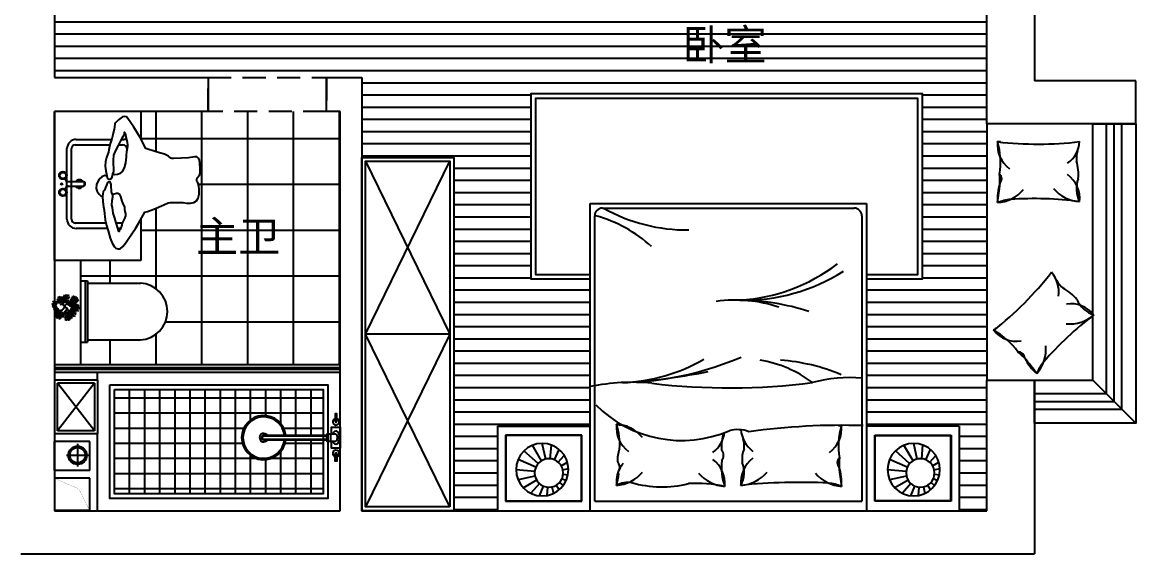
# Model space of a CAD drawing. Header units: millimetres. Extents: x 50914 to 68279, y -719533 to -710378.
# Drawn here: x 60329 to 67579, y -719533 to -716073 of the extents above; entities that cross this region are included whole.
import ezdxf

# ---------------------------------------------------------------- set-up
doc = ezdxf.new("R2010")
doc.units = ezdxf.units.MM
doc.header["$LTSCALE"] = 10
doc.linetypes.add('TRATTEGGIATA2', pattern=[0.375, 0.25, -0.125])
doc.layers.get('0').update_dxf_attribs({"linetype": 'CONTINUOUS'})
for name, color, linetype in [('__0', 7, 'CONTINUOUS'), ('__2', 30, 'CONTINUOUS'), ('__3', 250, 'CONTINUOUS'), ('__4', 38, 'CONTINUOUS'), ('___', 3, 'CONTINUOUS'), ('___0', 250, 'CONTINUOUS'), ('____', 45, 'CONTINUOUS'), ('____0', 250, 'CONTINUOUS'), ('_____', 5, 'CONTINUOUS'), ('________IFF-FURN-DETAIL', 252, 'CONTINUOUS')]:
    doc.layers.add(name, color=color, linetype=linetype)
doc.styles.add('DIM', font='arial.ttf')

# ---------------------------------------------------------------- blocks, each defined once
blk = doc.blocks.new('GHJ')
at = {"layer": '___0'}
for p, q in [((60364.5, -661603.9), (60335.2, -661536.3)), ((60392.6, -661596.7), (60384.2, -661507.8)), ((60421.6, -661598.5), (60444.3, -661496.8)), ((60448.6, -661609.1), (60507.7, -661509)), ((60471, -661627.6), (60563.9, -661545.7)), ((60321.5, -661641.8), (60281, -661618)), ((60340, -661619.5), (60300.9, -661575.1)), ((60486.6, -661652.2), (60602, -661602.1)), ((60310.8, -661668.8), (60273.8, -661660.6)), ((60309, -661697.8), (60276.9, -661700.9)), ((60493.8, -661680.3), (60615.1, -661668.8)), ((60316.2, -661726), (60288.8, -661737.8)), ((60331.8, -661750.5), (60308.5, -661771)), ((60354.2, -661769), (60336.1, -661799.5)), ((60381.2, -661779.7), (60371.7, -661822)), ((60438.3, -661774.2), (60465.4, -661837)), ((60462.8, -661758.7), (60518.2, -661821.5)), ((60481.3, -661736.3), (60566.6, -661786.7)), ((60492, -661709.3), (60601.7, -661733.8)), ((60410.1, -661781.5), (60415.3, -661835.8))]:
    blk.add_line(p, q, dxfattribs=at)
blk.add_circle((60401.4, -661689.1), 92.8, dxfattribs=at)
at = {"layer": '____', "ltscale": 60}
blk.add_circle((60444.4, -661667.6), 170.7, dxfattribs=at)
blk = doc.blocks.new('BRANCHT', base_point=(1.548, 0.551))
for p, q in [((1.511, 0.64), (1.524, 0.662)), ((1.526, 0.607), (1.511, 0.64)), ((1.524, 0.662), (1.551, 0.661)), ((1.55, 0.627), (1.526, 0.607)), ((1.536, 0.471), (1.537, 0.5)), ((1.554, 0.427), (1.536, 0.471)), ((1.537, 0.5), (1.552, 0.572)), ((1.57, 0.598), (1.55, 0.627)), ((1.551, 0.661), (1.582, 0.622)), ((1.551, 0.661), (1.551, 0.661)), ((1.552, 0.572), (1.57, 0.598)), ((1.572, 0.474), (1.594, 0.431)), ((1.606, 0.467), (1.572, 0.474)), ((1.573, 0.682), (1.611, 0.684)), ((1.599, 0.643), (1.573, 0.682)), ((1.582, 0.622), (1.599, 0.643)), ((1.599, 0.582), (1.587, 0.538)), ((1.587, 0.538), (1.607, 0.492)), ((1.62, 0.64), (1.599, 0.582)), ((1.599, 0.582), (1.668, 0.562)), ((1.626, 0.447), (1.606, 0.467)), ((1.611, 0.684), (1.648, 0.656)), ((1.636, 0.537), (1.625, 0.526)), ((1.625, 0.526), (1.644, 0.481)), ((1.68, 0.427), (1.626, 0.447)), ((1.648, 0.656), (1.636, 0.607)), ((1.636, 0.607), (1.644, 0.59)), ((1.69, 0.518), (1.636, 0.537)), ((1.644, 0.59), (1.667, 0.602)), ((1.644, 0.481), (1.663, 0.492)), ((1.663, 0.492), (1.686, 0.474)), ((1.667, 0.602), (1.71, 0.563)), ((1.667, 0.602), (1.667, 0.602)), ((1.686, 0.474), (1.68, 0.427)), ((1.71, 0.563), (1.69, 0.518)), ((1.585, 0.414), (1.554, 0.427)), ((1.594, 0.431), (1.585, 0.414))]:
    blk.add_line(p, q)
blk = doc.blocks.new('AUDIT_I_070618214132-0')
at = {"xscale": 0.3048, "yscale": 0.3048, "zscale": 0.3048}
for p, rotation in [((-0.069, 0.13), 120), ((-0.035, 0.099), 120), ((0.03, 0.085), 60), ((0.034, 0.13), 60), ((0.095, 0.076), 60), ((-0.099, -0.024), 240), ((-0.026, 0.058), 120), ((-0.052, -0.095), 240), ((0.018, -0.079), 300), ((0.075, -0.04), 300), ((0.091, -0.082), 300)]:
    blk.add_blockref('BRANCHT', p, dxfattribs=dict(at, rotation=rotation))

msp = doc.modelspace()

# ---------------------------------------------------------------- hatches: boundary and pattern name
at = {"layer": '__4', "ltscale": 60}
h = msp.add_hatch(dxfattribs=at)
h.set_pattern_fill('NET', color=256, scale=94, style=0)
h.set_pattern_definition([(0, (-1176.07, -33676.82), (0, 298.45), []), (90, (-1176.07, -33676.82), (-298.45, 2e-14), [])])
h.paths.add_polyline_path([(62399.4, -718303.2), (62399.4, -716653.2), (62309.4, -716653.2), (61539.4, -716653.2), (61102.4, -716653.2), (61102.4, -716833.3), (61135, -716893.8), (61141, -716898), (61194.8, -716914.7), (61223.5, -716922.5), (61254.5, -716930.7), (61281.5, -716944.8), (61296.8, -716957.9), (61302.6, -716961), (61313.8, -716960.3), (61365.6, -716957.4), (61411, -716955.1), (61454, -716948.7), (61466.9, -716948.6), (61474.8, -716957), (61482.3, -716970.7), (61486.1, -716991.3), (61488.2, -717023.7), (61487.7, -717051.5), (61482.4, -717067.6), (61468.4, -717085.7), (61466.2, -717093.7), (61466.5, -717102.9), (61466.8, -717108.2), (61469.3, -717112.9), (61474.7, -717123.1), (61480, -717136.9), (61481.3, -717161.3), (61480.8, -717193.1), (61474.8, -717217.2), (61463.4, -717235.6), (61446.9, -717246.1), (61425.8, -717251.2), (61398.7, -717250.1), (61375.9, -717247.2), (61348.2, -717246.9), (61292.3, -717246.6), (61279.6, -717247.7), (61251, -717261.3), (61186.1, -717290.9), (61144.2, -717305.2), (61127.2, -717309.1), (61116.2, -717328.7), (61102.4, -717353.2), (61102.4, -717623.2), (60709.4, -717623.2), (60709.4, -717756.2), (60754.4, -717756.2), (60754.4, -717771.2), (61099.3, -717771.2, -0.948065), (61099.3, -718141.2), (60754.4, -718141.2), (60754.4, -718156.2), (60709.4, -718156.2), (60709.4, -718303.2)])
h.paths.add_polyline_path([(61074.1, -717280.9), (62079.6, -717280.9), (62079.6, -717702.9), (61074.1, -717702.9)], flags=25)
h = msp.add_hatch(dxfattribs=at)
h.set_pattern_fill('NET', color=256, scale=31, style=0)
h.set_pattern_definition([(0, (-1176.07, -33676.82), (0, 98.425), []), (90, (-1176.07, -33676.82), (-98.425, 6e-15), [])])
h.paths.add_polyline_path([(62044.9, -718762.8), (62289.4, -718762.8), (62289.4, -718463.2), (60929.4, -718463.2), (60929.4, -719143.2), (62289.4, -719143.2), (62289.4, -718791.7), (62044.9, -718791.7, -19.88893)])
at = {"layer": '___0', "ltscale": 60}
h = msp.add_hatch(dxfattribs=at)
h.set_pattern_fill('ANSI31', color=256, scale=25, angle=135, style=0)
h.set_pattern_definition([(180, (-1176.07, -15426.53), (-7e-15, -79.375), [])])
edge = h.paths.add_edge_path()
edge.add_line((66190.7, -716539.9), (66190.7, -717744.2))
edge.add_line((66190.7, -717744.2), (65826.5, -717744.2))
edge.add_line((65826.5, -717744.2), (65826.5, -718703.2))
edge.add_line((65826.5, -718703.2), (66428.7, -718703.2))
edge.add_line((66428.7, -718703.2), (66428.7, -719253.2))
edge.add_line((66428.7, -719253.2), (66609.4, -719253.2))
edge.add_line((66609.4, -719253.2), (66609.4, -718403.2))
edge.add_line((66609.4, -718403.2), (66609.4, -716733.2))
edge.add_line((66609.4, -716733.2), (66609.4, -715513.2))
edge.add_line((66609.4, -715513.2), (66510.4, -715513.2))
edge.add_line((66510.4, -715513.2), (66510.4, -715745.7))
edge.add_line((66510.4, -715745.7), (66516.1, -715751.4))
edge.add_arc((66547.9, -715783.2), 45, 0, 135, ccw=False)
edge.add_arc((66547.9, -715783.2), 45, 180, 360, ccw=False)
edge.add_line((66502.9, -715783.2), (66318.4, -715783.2))
edge.add_line((66318.4, -715783.2), (66306.9, -715882))
edge.add_arc((66276.6, -715896.2), 33.5, -38.41019, 25.14516, ccw=False)
edge.add_arc((66296.1, -715922.2), 8.51, -51.24172, 37.97669, ccw=False)
edge.add_arc((66295.5, -715935.4), 8.85, -60.86043, 47.5954, ccw=False)
edge.add_arc((66288.2, -715953.4), 15.4, -54.86337, 41.59834, ccw=False)
edge.add_arc((66292.5, -715973.4), 8.76, -71.8146, 58.54957, ccw=False)
edge.add_arc((66290.4, -715988.3), 8.14, -66.81546, 53.55043, ccw=False)
edge.add_arc((66286.7, -716003.2), 10.2, -59.86764, 46.60261, ccw=False)
edge.add_ellipse((66240.7, -716027.5), major_axis=(70.6, 0), ratio=0.318785, start_angle=195.32727, end_angle=376.93568, ccw=False)
edge.add_arc((66170.1, -716027.5), 22.5, 220.6877, 319.3123, ccw=False)
edge.add_ellipse((66099.6, -716027.5), major_axis=(-70.6, 0), ratio=0.318785, start_angle=125.96947, end_angle=164.67273, ccw=False)
edge.add_arc((66099.6, -716041), 18, 207.89375, 332.10625, ccw=False)
edge.add_ellipse((66099.6, -716027.5), major_axis=(70.6, 0), ratio=0.318785, start_angle=195.32727, end_angle=234.03053, ccw=False)
edge.add_arc((66029, -716027.5), 22.5, 220.6877, 319.3123, ccw=False)
edge.add_ellipse((65958.4, -716027.5), major_axis=(70.6, 0), ratio=0.318785, start_angle=163.06432, end_angle=344.67273, ccw=False)
edge.add_arc((65912.5, -716003.2), 10.2, 133.39739, 239.86764, ccw=False)
edge.add_arc((65908.7, -715988.3), 8.14, 126.44957, 246.81546, ccw=False)
edge.add_arc((65906.6, -715973.4), 8.76, 121.45043, 251.8146, ccw=False)
edge.add_arc((65910.9, -715953.4), 15.4, 138.40166, 234.86337, ccw=False)
edge.add_arc((65903.7, -715935.4), 8.85, 132.4046, 240.86043, ccw=False)
edge.add_arc((65903, -715922.2), 8.51, 142.02331, 231.24172, ccw=False)
edge.add_arc((65922.6, -715896.2), 33.5, 154.85484, 218.41019, ccw=False)
edge.add_line((65892.2, -715882), (65880.8, -715783.2))
edge.add_line((65880.8, -715783.2), (65604, -715783.2))
edge.add_arc((65559, -715783.2), 45, 180, 360, ccw=False)
edge.add_arc((65559, -715783.2), 45, 90, 180, ccw=False)
edge.add_line((65559, -715738.2), (65559, -715513.2))
edge.add_line((65559, -715513.2), (65488.4, -715513.2))
edge.add_line((65488.4, -715513.2), (65488.4, -715783.2))
edge.add_line((65488.4, -715783.2), (64288.4, -715783.2))
edge.add_line((64288.4, -715783.2), (64288.4, -715513.2))
edge.add_line((64288.4, -715513.2), (60759.4, -715513.2))
edge.add_line((60759.4, -715513.2), (60759.4, -715563.2))
edge.add_line((60759.4, -715563.2), (60539.4, -715563.2))
edge.add_line((60539.4, -715563.2), (60539.4, -716433.2))
edge.add_line((60539.4, -716433.2), (61539.4, -716433.2))
edge.add_line((61539.4, -716433.2), (62309.4, -716433.2))
edge.add_line((62309.4, -716433.2), (62539.4, -716433.2))
edge.add_line((62539.4, -716433.2), (62539.4, -716953.2))
edge.add_line((62539.4, -716953.2), (63139.4, -716953.2))
edge.add_line((63139.4, -716953.2), (63139.4, -719253.2))
edge.add_line((63139.4, -719253.2), (63424.4, -719253.2))
edge.add_line((63424.4, -719253.2), (63424.4, -718703.2))
edge.add_line((63424.4, -718703.2), (64026.5, -718703.2))
edge.add_line((64026.5, -718703.2), (64026.5, -717744.2))
edge.add_line((64026.5, -717744.2), (63640.7, -717744.2))
edge.add_line((63640.7, -717744.2), (63640.7, -716539.9))
edge.add_line((63640.7, -716539.9), (66190.7, -716539.9))

# ---------------------------------------------------------------- linework, layer by layer
at = {"ltscale": 60}
for p, q in [((66609.4, -716733.2), (66609.4, -715383.2)), ((60539.4, -715563.2), (60539.4, -716433.2)), ((66919.4, -715513.2), (66919.4, -716453.2)), ((60539.4, -716433.2), (61539.4, -716433.2)), ((61539.4, -716433.2), (61539.4, -716653.2)), ((62309.4, -716653.2), (62309.4, -716433.2)), ((62309.4, -716433.2), (62539.4, -716433.2)), ((62539.4, -716433.2), (62539.4, -719253.2)), ((67579.4, -716453.2), (66919.4, -716453.2)), ((67579.4, -716733.2), (67579.4, -716453.2)), ((61539.4, -716653.2), (60539.4, -716653.2)), ((60539.4, -716653.2), (60539.4, -719253.2)), ((60539.4, -717623.2), (60539.4, -716653.2)), ((62399.4, -716653.2), (62309.4, -716653.2)), ((62399.4, -719253.2), (62399.4, -716653.2)), ((67579.4, -716733.2), (66609.4, -716733.2)), ((66609.4, -716733.2), (66609.4, -718403.2)), ((60709.4, -717623.2), (60709.4, -718303.2)), ((60819.4, -718352.3), (60539.4, -718352.3)), ((60819.4, -718402.3), (60539.4, -718402.3)), ((60819.4, -718402.3), (60819.4, -718352.3)), ((66609.4, -719253.2), (66609.4, -718403.2)), ((66609.4, -718403.2), (66919.4, -718403.2)), ((66919.4, -718403.2), (66919.4, -719533.2)), ((60819.4, -718752.3), (60539.4, -718752.3)), ((60819.4, -719252.3), (60819.4, -718752.3)), ((60769.4, -718802.3), (60539.4, -718802.3)), ((60539.4, -718992.3), (60539.4, -718802.3)), ((60689.3, -718818), (60689.3, -718966)), ((60769.4, -718992.3), (60769.4, -718802.3)), ((60616.9, -718891.8), (60762.5, -718891.8)), ((60769.4, -718992.3), (60539.4, -718992.3)), ((60769.4, -719042.3), (60539.4, -719042.3)), ((60539.4, -719042.3), (60539.4, -719252.3)), ((60769.4, -719252.3), (60769.4, -719042.3)), ((60769.4, -719252.3), (60539.4, -719252.3)), ((60539.4, -719253.2), (62399.4, -719253.2)), ((62539.4, -719253.2), (66609.4, -719253.2)), ((60319.4, -719533.2), (66919.4, -719533.2))]:
    msp.add_line(p, q, dxfattribs=at)
at = {"color": 252}
for p, q in [((61102.4, -716653.2), (61102.4, -716833.3)), ((60674.5, -716870.5), (60900.2, -716870.5)), ((60680.5, -716835.5), (60910.8, -716835.5)), ((60958.1, -716870.5), (60984.5, -716870.5)), ((60975.7, -716835.5), (60990.5, -716835.5)), ((60620.5, -717355.5), (60620.5, -716895.5)), ((60649.5, -717355.5), (60649.5, -716895.5)), ((61009.5, -716895.5), (61009.5, -716909.9)), ((60631.1, -717110.5), (60724.5, -717110.5)), ((60631.1, -717110.5), (60724.5, -717110.5)), ((60631.1, -717140.5), (60724.5, -717140.5)), ((60631.1, -717140.5), (60724.5, -717140.5)), ((60874.2, -717380.5), (60674.5, -717380.5)), ((60980.9, -717380.5), (60941.4, -717380.5)), ((61102.4, -717353.2), (61102.4, -717623.2)), ((60883.3, -717415.5), (60680.5, -717415.5)), ((60969.6, -717415.5), (60952, -717415.5)), ((61102.4, -717623.2), (60539.4, -717623.2)), ((60709.4, -717756.2), (60754.4, -717756.2)), ((60754.4, -717756.2), (60754.4, -718156.2)), ((60754.4, -717771.2), (61099.7, -717771.2)), ((60709.4, -718156.2), (60754.4, -718156.2)), ((60754.4, -718141.2), (61099.7, -718141.2)), ((62399.4, -718303.2), (60539.4, -718303.2)), ((62399.4, -718353.2), (60539.4, -718353.2))]:
    msp.add_line(p, q, dxfattribs=at)
at = {"color": 250}
msp.add_line((62335.6, -718755), (62335.6, -718799.5), dxfattribs=at)
msp.add_lwpolyline([(61901.6, -718791.7), (62312.9, -718791.7), (62312.9, -718762.8), (61901.6, -718762.8)], dxfattribs=at)
at = {"ltscale": 60, "const_width": 1}
msp.add_lwpolyline([(60539.4, -719042.3), (60696.9, -719110.6), (60769.4, -719252.3)], dxfattribs=at)
at = {"color": 252}
for centre in [(60593.6, -717070.5), (60593.6, -717180.5)]:
    msp.add_circle(centre, 25, dxfattribs=at)
at = {"ltscale": 60}
for radius in [60, 50]:
    msp.add_circle((60689.3, -718891.8), radius, dxfattribs=at)
at = {"color": 252}
for centre, radius, start, end in [((60680.5, -716895.5), 60, 90, 180), ((60674.5, -716895.5), 25, 90, 180), ((60984.5, -716895.5), 25, 0, 90), ((60990.5, -716895.5), 60, 72.23524, 90), ((60631.1, -717090.5), 20, 180, 270), ((60631.1, -717160.5), 20, 90, 180), ((60700.6, -717125.5), 27.5, 31.97882, 146.94427), ((60700.6, -717125.5), 27.5, 213.05573, 328.02118), ((60724.5, -717125.5), 15, 270, 90), ((60680.5, -717355.5), 60, 180, 270), ((60674.5, -717355.5), 25, 180, 270), ((61089.4, -717956.2), 185.3, 272.9376, 87.0624)]:
    msp.add_arc(centre, radius, start, end, dxfattribs=at)
at = {"color": 250}
for radius, start, end in [(144, 6.14194, 353.85806), (14.4, 90, 270)]:
    msp.add_arc((61901.6, -718777.2), radius, start, end, dxfattribs=at)
msp.add_ellipse((62371.5, -718777.2), major_axis=(0, 42.9), ratio=0.568478, start_param=2.11578, end_param=7.308998, dxfattribs=at)
at = {"layer": '__2', "color": 88}
for p, q in [((60584.7, -717890.5), (60588.2, -717884.2)), ((60586.1, -717896.1), (60584.7, -717890.5)), ((60591.6, -717890.9), (60586.1, -717896.1)), ((60588.2, -717884.2), (60596.5, -717884.4)), ((60590.1, -717867.1), (60593.6, -717860.8)), ((60591.4, -717872.7), (60590.1, -717867.1)), ((60590.2, -717898.6), (60595.7, -717892.8)), ((60597, -717867.6), (60591.4, -717872.7)), ((60591.6, -717887.8), (60601.5, -717889)), ((60595.7, -717892.8), (60591.6, -717890.9)), ((60593.6, -717860.8), (60601.9, -717861)), ((60594.7, -717879.8), (60594, -717875.7)), ((60598.6, -717881), (60594.7, -717879.8)), ((60595.6, -717875.2), (60601, -717869.4)), ((60595.6, -717875.2), (60595.6, -717875.2)), ((60599.8, -717893.7), (60595.7, -717897.6)), ((60596.4, -717879.6), (60601.4, -717872)), ((60598.9, -717882.7), (60596.4, -717879.6)), ((60596.4, -717879.6), (60596.4, -717879.6)), ((60596.5, -717884.4), (60598.9, -717882.7)), ((60597, -717864.4), (60606.9, -717865.6)), ((60601, -717869.4), (60597, -717867.6)), ((60603.5, -717877.6), (60598.6, -717881)), ((60604.5, -717895.6), (60599.8, -717893.7)), ((60605.2, -717870.4), (60601.1, -717874.2)), ((60601.1, -717874.2), (60605, -717877.1)), ((60601.5, -717889), (60602.9, -717878.2)), ((60601.5, -717889), (60609.1, -717889.3)), ((60601.8, -717856.2), (60606.8, -717848.6)), ((60604.3, -717859.3), (60601.8, -717856.2)), ((60601.8, -717856.2), (60601.8, -717856.2)), ((60601.9, -717861), (60604.3, -717859.3)), ((60603, -717871.5), (60610.9, -717873)), ((60609.9, -717872.2), (60605.2, -717870.4)), ((60606.8, -717848.6), (60614.7, -717850.2)), ((60606.9, -717865.6), (60608.3, -717854.8)), ((60606.9, -717865.6), (60614.5, -717865.9)), ((60609.3, -717873.5), (60607.8, -717882.1)), ((60607.8, -717882.1), (60609.9, -717883.4)), ((60609.1, -717889.3), (60616, -717884.9)), ((60622.1, -717872), (60609.9, -717872.2)), ((60609.9, -717883.4), (60616.7, -717879)), ((60614.7, -717850.2), (60613.2, -717858.7)), ((60613.2, -717858.7), (60615.2, -717860)), ((60614.5, -717865.9), (60621.3, -717861.5)), ((60615.2, -717860), (60622.1, -717855.6)), ((60615.9, -717876), (60618.2, -717872.1)), ((60618.3, -717878.5), (60615.9, -717876)), ((60621.5, -717894.6), (60616.7, -717895.4)), ((60618.2, -717872.1), (60625.9, -717871.5)), ((60619.7, -717853.2), (60622, -717849.2)), ((60622.1, -717855.6), (60619.7, -717853.2)), ((60620.1, -717884.2), (60619.9, -717889.4)), ((60619.9, -717889.4), (60626.3, -717884.8)), ((60622.8, -717880.6), (60620.1, -717884.2)), ((60628.1, -717890.6), (60621.5, -717894.6)), ((60622, -717849.2), (60629.7, -717848.6)), ((60626.9, -717871.2), (60622.1, -717872)), ((60625.9, -717871.5), (60624.4, -717880)), ((60625.5, -717860.8), (60625.3, -717866)), ((60625.3, -717866), (60631.7, -717861.4)), ((60628.2, -717857.2), (60625.5, -717860.8)), ((60626.3, -717884.8), (60629.4, -717885.6)), ((60633.4, -717867.2), (60626.9, -717871.2)), ((60629.4, -717885.6), (60628.1, -717890.6)), ((60629.7, -717848.6), (60628.2, -717857.2)), ((60631.7, -717861.4), (60634.7, -717862.2)), ((60634.7, -717862.2), (60633.4, -717867.2)), ((60589.2, -717948), (60561.7, -717953.1)), ((60595.3, -717908.3), (60574.8, -717912.5)), ((60603.7, -717929.2), (60589.2, -717948)), ((60590.9, -717902.6), (60590.2, -717898.6)), ((60590.2, -717898.6), (60590.2, -717898.6)), ((60594.7, -717903.9), (60590.9, -717902.6)), ((60601.1, -717918.7), (60592.1, -717902.5)), ((60608.4, -717955.2), (60593.6, -717974.9)), ((60599.7, -717900.5), (60594.7, -717903.9)), ((60595.7, -717897.6), (60599.7, -717900.5)), ((60606.6, -717922.9), (60601.1, -717918.7)), ((60604.6, -717923.7), (60603.6, -717925.3)), ((60603.6, -717925.3), (60603.6, -717928.4)), ((60603.6, -717928.4), (60603.7, -717929.2)), ((60603.7, -717929.2), (60606.1, -717930.5)), ((60616.7, -717895.4), (60604.5, -717895.6)), ((60606.6, -717922.9), (60604.6, -717923.7)), ((60606.1, -717930.5), (60608.8, -717931.2)), ((60606.6, -717922.9), (60610.8, -717910.2)), ((60609.1, -717922.6), (60606.6, -717922.9)), ((60622.2, -717940.4), (60608.4, -717955.2)), ((60608.8, -717931.2), (60610.1, -717930.2)), ((60611.7, -717924), (60609.1, -717922.6)), ((60610.1, -717930.2), (60611.7, -717927.8)), ((60610.1, -717930.2), (60619.6, -717933.1)), ((60610.4, -717970.5), (60611.7, -717965.4)), ((60610.8, -717910.2), (60632.5, -717909.4)), ((60611.7, -717927.8), (60611.7, -717924)), ((60611.7, -717965.4), (60618.2, -717961.4)), ((60619.8, -717966.6), (60613.4, -717971.2)), ((60618.2, -717961.4), (60623, -717960.6)), ((60619.6, -717933.1), (60625.5, -717949.6)), ((60619.6, -717971.8), (60619.8, -717966.6)), ((60623, -717960.6), (60635.2, -717960.5)), ((60630.6, -717966.7), (60623.8, -717971.1)), ((60625.5, -717949.6), (60639.4, -717951.6)), ((60638.2, -717967.1), (60630.6, -717966.7)), ((60635.2, -717960.5), (60639.9, -717962.3)), ((60638.2, -717967.1), (60636.9, -717977.9)), ((60648.2, -717968.3), (60638.2, -717967.1)), ((60639.4, -717951.6), (60649, -717937.3)), ((60639.9, -717962.3), (60644, -717958.4)), ((60640.1, -717955.5), (60645, -717952.1)), ((60644, -717958.4), (60640.1, -717955.5)), ((60649.5, -717957.5), (60644.1, -717963.2)), ((60644.1, -717963.2), (60648.1, -717965.1)), ((60645, -717952.1), (60648.9, -717953.4)), ((60648.1, -717965.1), (60653.7, -717960)), ((60648.9, -717953.4), (60649.5, -717957.5)), ((60649.5, -717957.5), (60649.5, -717957.5)), ((60655, -717965.5), (60651.5, -717971.9)), ((60653.7, -717960), (60655, -717965.5)), ((60605.8, -717999.5), (60607.1, -717994.5)), ((60608.9, -718000.3), (60605.8, -717999.5)), ((60607.1, -717994.5), (60613.7, -717990.5)), ((60615.3, -717995.7), (60608.9, -718000.3)), ((60613.4, -717971.2), (60610.4, -717970.5)), ((60610.9, -718013.1), (60612.4, -718004.5)), ((60618.6, -718012.5), (60610.9, -718013.1)), ((60612.4, -718004.5), (60615.1, -718000.9)), ((60613.7, -717990.5), (60618.5, -717989.7)), ((60615.1, -718000.9), (60615.3, -717995.7)), ((60615.4, -717984), (60616.9, -717975.4)), ((60623.1, -717983.4), (60615.4, -717984)), ((60616.9, -717975.4), (60619.6, -717971.8)), ((60618.5, -717989.7), (60630.6, -717989.5)), ((60625.3, -718001.7), (60618.5, -718006.1)), ((60618.5, -718006.1), (60620.9, -718008.5)), ((60620.9, -718008.5), (60618.6, -718012.5)), ((60626, -717995.8), (60619.2, -718000.2)), ((60629.9, -717972.6), (60623, -717977)), ((60623, -717977), (60625.4, -717979.5)), ((60625.4, -717979.5), (60623.1, -717983.4)), ((60627.4, -718003), (60625.3, -718001.7)), ((60625.9, -718011.5), (60627.4, -718003)), ((60633.8, -718013.1), (60625.9, -718011.5)), ((60633.6, -717996.1), (60626, -717995.8)), ((60632, -717973.9), (60629.9, -717972.6)), ((60630.4, -717982.5), (60632, -717973.9)), ((60638.3, -717984), (60630.4, -717982.5)), ((60630.6, -717989.5), (60635.4, -717991.4)), ((60633.6, -717996.1), (60632.3, -718006.9)), ((60643.6, -717997.3), (60633.6, -717996.1)), ((60638.8, -718005.5), (60633.8, -718013.1)), ((60635.4, -717991.4), (60639.4, -717987.5)), ((60635.5, -717984.6), (60640.4, -717981.2)), ((60639.4, -717987.5), (60635.5, -717984.6)), ((60638.7, -718000.7), (60636.2, -718002.4)), ((60636.2, -718002.4), (60638.8, -718005.5)), ((60643.3, -717976.5), (60638.3, -717984)), ((60647, -718000.9), (60638.7, -718000.7)), ((60638.8, -718005.5), (60638.8, -718005.5)), ((60644.9, -717986.5), (60639.5, -717992.3)), ((60639.5, -717992.3), (60643.5, -717994.1)), ((60640.4, -717981.2), (60644.3, -717982.5)), ((60643.2, -717971.7), (60640.8, -717973.4)), ((60640.8, -717973.4), (60643.3, -717976.5)), ((60651.5, -717971.9), (60643.2, -717971.7)), ((60643.3, -717976.5), (60643.3, -717976.5)), ((60643.5, -717994.1), (60649.1, -717989)), ((60644.3, -717982.5), (60644.9, -717986.5)), ((60644.9, -717986.5), (60644.9, -717986.5)), ((60650.5, -717994.6), (60647, -718000.9)), ((60649.1, -717989), (60650.5, -717994.6))]:
    msp.add_line(p, q, dxfattribs=at)
at = {"layer": '__2', "color": 252}
for points in [[(62376.8, -718674.7), (62376.8, -718623.2), (62366.1, -718623.2), (62366.1, -718674.7)], [(62371.5, -718755), (62312.9, -718755), (62312.9, -718799.5), (62371.5, -718799.5)], [(62343.5, -718755), (62343.5, -718709), (62399.4, -718709), (62399.4, -718845.5), (62343.5, -718845.5), (62343.5, -718799.5)], [(61901.6, -718787.2), (62312.9, -718787.2), (62312.9, -718767.3), (61901.6, -718767.3)], [(62376.8, -718879.8), (62376.8, -718931.3), (62366.1, -718931.3), (62366.1, -718879.8)]]:
    msp.add_lwpolyline(points, dxfattribs=at)
for centre, radius, start, end in [((61901.6, -718777.2), 135, 6.14194, 353.85806), ((62371.5, -718674.7), 21.1, 104.80566, 75.19434), ((62371.5, -718670.8), 6.61, 215.40497, 324.59503), ((61901.6, -718777.2), 27.5, 31.68906, 328.31094), ((62354.9, -718777.2), 27.8, 306.66297, 53.33703), ((61901.6, -718777.2), 9.94, 90, 270), ((62371.5, -718879.8), 21.1, 284.80566, 255.19434), ((62371.5, -718883.6), 6.61, 35.40497, 144.59503)]:
    msp.add_arc(centre, radius, start, end, dxfattribs=at)
at = {"layer": '__3', "color": 250}
for p, q in [((60739.4, -717756.2), (60739.4, -718156.2)), ((62399.4, -718323.2), (60539.4, -718323.2)), ((62399.4, -718333.2), (60539.4, -718333.2))]:
    msp.add_line(p, q, dxfattribs=at)
at = {"layer": '__4', "ltscale": 60}
for points in [[(60899.4, -718433.2), (62319.4, -718433.2), (62319.4, -719173.2), (60899.4, -719173.2)], [(60929.4, -718463.2), (62289.4, -718463.2), (62289.4, -719143.2), (60929.4, -719143.2)]]:
    msp.add_lwpolyline(points, close=True, dxfattribs=at)
at = {"layer": '___', "ltscale": 60}
for p, q in [((67389.4, -718493.2), (67389.4, -716733.2)), ((67439.4, -718543.2), (67439.4, -716733.2)), ((67489.4, -718593.2), (67489.4, -716733.2)), ((67299.4, -718403.2), (67579.4, -718683.2)), ((67389.4, -718493.2), (66919.4, -718493.2)), ((67439.4, -718543.2), (66919.4, -718543.2)), ((67489.4, -718593.2), (66919.4, -718593.2))]:
    msp.add_line(p, q, dxfattribs=at)
msp.add_lwpolyline([(67579.4, -718403.2), (67579.4, -718683.2), (66919.4, -718683.2), (66919.4, -718403.2), (67299.4, -718403.2), (67299.4, -716733.2), (67579.4, -716733.2), (67579.4, -718683.2), (67299.4, -718683.2)], dxfattribs=at)
at = {"layer": '___0'}
for p, q in [((60593.6, -717045.5), (60593.6, -717050.5)), ((60593.6, -717045.5), (60593.6, -717050.5)), ((60593.6, -717090.5), (60593.6, -717095.5)), ((60593.6, -717090.5), (60593.6, -717095.5)), ((60607.8, -717056.4), (60611.3, -717052.8)), ((60607.8, -717056.4), (60611.3, -717052.8)), ((60607.8, -717084.6), (60611.3, -717088.2)), ((60607.8, -717084.6), (60611.3, -717088.2)), ((60611.1, -717088.4), (60611.1, -717090.5)), ((60611.1, -717088.4), (60611.1, -717090.5)), ((60618.6, -717070.5), (60613.6, -717070.5)), ((60618.6, -717070.5), (60613.6, -717070.5)), ((60593.6, -717160.5), (60593.6, -717155.5)), ((60593.6, -717160.5), (60593.6, -717155.5)), ((60607.8, -717166.4), (60611.3, -717162.8)), ((60607.8, -717166.4), (60611.3, -717162.8)), ((60611.1, -717160.5), (60611.1, -717162.7)), ((60611.1, -717160.5), (60611.1, -717162.7)), ((60593.6, -717205.5), (60593.6, -717200.5)), ((60593.6, -717205.5), (60593.6, -717200.5)), ((60607.8, -717194.6), (60611.3, -717198.2)), ((60607.8, -717194.6), (60611.3, -717198.2)), ((60618.6, -717180.5), (60613.6, -717180.5)), ((60618.6, -717180.5), (60613.6, -717180.5))]:
    msp.add_line(p, q, dxfattribs=at)
for points in [[(61466.5, -717102.9), (61466.2, -717093.7), (61468.4, -717085.7), (61482.4, -717067.6), (61487.7, -717051.5), (61488.2, -717023.7), (61486.1, -716991.3), (61482.3, -716970.7), (61474.8, -716957), (61466.9, -716948.6), (61454, -716948.7), (61411, -716955.1), (61365.6, -716957.4), (61313.8, -716960.3), (61302.6, -716961), (61296.8, -716957.9), (61281.5, -716944.8), (61254.5, -716930.7), (61223.5, -716922.5), (61194.8, -716914.7), (61141, -716898), (61135, -716893.8), (61096.8, -716822.9), (61054.9, -716756.4), (61017.6, -716699.7), (61007.5, -716689.6), (60997.7, -716686.1), (60981.7, -716689.6), (60955.9, -716708.4), (60939.3, -716725.9), (60932.6, -716734.8), (60929.3, -716756.4), (60928, -716768.9), (60918.2, -716805.4), (60909.7, -716839.7), (60901.9, -716863.3), (60892.7, -716902.7), (60891.7, -716918.6), (60883.3, -716935.9), (60878.4, -716954.1), (60872.1, -716978.6), (60868.9, -717010), (60873, -717040.9), (60881.9, -717083.6), (60889, -717092.9), (60901.7, -717094.9), (60911.6, -717087), (60916.4, -717072.2), (60918.7, -717058.5), (60924.8, -717046.9), (60925.3, -717023.7), (60923.8, -716996.5), (60922.6, -716973.9), (60926, -716938.9), (60935.5, -716912.8), (60955.7, -716875.4), (60970.9, -716844.1), (60985.8, -716817.7), (60992.7, -716805.4), (60995.8, -716797.8), (60995.9, -716788.2), (60998.9, -716795.1), (61004.1, -716816.9), (61012.1, -716852.9), (61014.8, -716872.7), (61015.1, -716882.2), (61011, -716904.6), (61007.5, -716917.5), (61006.4, -716938), (61005.7, -716950.1), (61000.6, -716989.2), (60993, -717021.5), (60980.1, -717045.4), (60962.3, -717058.9), (60949.1, -717064.2), (60932.2, -717065.5), (60917.9, -717063.1)], [(60875.9, -717073.3), (60866.2, -717071.3), (60848, -717078.8), (60829.3, -717094.8), (60820.6, -717109.6), (60813.2, -717129.7), (60811.6, -717155.3), (60816.7, -717173.9), (60830.7, -717192.8), (60840.7, -717202.6), (60853.6, -717206.8), (60855.1, -717206.9)], [(60916, -717192.2), (60927.4, -717190.8), (60942.9, -717185.7), (60952.6, -717185.3), (60960.2, -717189.8), (60968.4, -717208.3), (60978.5, -717237.4), (60987.4, -717258.6), (60994, -717274.8), (60996, -717290.9), (60997.9, -717305.8), (61001.1, -717317.4), (61000.8, -717332.8), (60995.9, -717351.3), (60980.2, -717382), (60977.7, -717387), (60976.9, -717395), (60970.8, -717412.1), (60966.9, -717422.9), (60961.3, -717431.6), (60960.4, -717435.4), (60958.6, -717434.8), (60948.9, -717406.3), (60941, -717379), (60931.9, -717347.9), (60921.6, -717315.8), (60916.2, -717279.5), (60913.4, -717264.3), (60915.8, -717233.9), (60918.6, -717209.6), (60919.8, -717199.6), (60914.4, -717189.2), (60911.1, -717176.6), (60909.9, -717164.2), (60908.2, -717146.4), (60909.1, -717130), (60904.9, -717118.4), (60900.5, -717111.9), (60891.2, -717110.9), (60883.5, -717116.7), (60877.3, -717133.1), (60871.2, -717149.4), (60864, -717165.1), (60857.2, -717174.1), (60854.5, -717191.8), (60852.2, -717205), (60853.9, -717241.9), (60857.3, -717275.4), (60863.4, -717296.7), (60865.5, -717319.4), (60867.8, -717337), (60870.1, -717359.8), (60877.3, -717396.4), (60888.3, -717431.3), (60901.5, -717477.8), (60915.1, -717512.2), (60929.7, -717535), (60938.1, -717543.7), (60953.6, -717547.8), (60966.9, -717547.2), (60984.7, -717532.9), (61000.8, -717511.8), (61022.4, -717479.5), (61066.6, -717414.9), (61087.8, -717379.1), (61116.2, -717328.7), (61127.2, -717309.1), (61144.2, -717305.2), (61186.1, -717290.9), (61251, -717261.3), (61279.6, -717247.7), (61292.3, -717246.6), (61348.2, -717246.9), (61375.9, -717247.2), (61398.7, -717250.1), (61425.8, -717251.2), (61446.9, -717246.1), (61463.4, -717235.6), (61474.8, -717217.2), (61480.8, -717193.1), (61481.3, -717161.3), (61480, -717136.9), (61474.7, -717123.1), (61469.3, -717112.9), (61466.8, -717108.2), (61466.5, -717102.9)]]:
    msp.add_lwpolyline(points, dxfattribs=at)
for centre, radius in [((60593.6, -717070.5), 20), ((60593.6, -717070.5), 20), ((60593.6, -717180.5), 20), ((60593.6, -717180.5), 20), ((60586.1, -717125.5), 5), ((60586.1, -717125.5), 5)]:
    msp.add_circle(centre, radius, dxfattribs=at)
for centre, radius, start, end in [((66873.1, -716870.1), 194.3, 174.11002, 233.4289), ((66662.6, -717094.5), 245, 81.65834, 85.9871), ((66943.1, -715082.8), 1786.8, 261.52374, 262.14148), ((66203.3, -716986.5), 495.6, 351.29291, 15.9757), ((66941.7, -714605.4), 2260.9, 263.35528, 276.92212), ((67020.4, -716835.2), 194.3, 306.5711, 355.68187), ((67376.1, -716960.7), 183.4, 163.76996, 184.77672), ((66917.5, -717062.8), 289.2, 354.23826, 17.48019), ((60628.6, -717090.5), 20, 180, 270), ((60628.6, -717090.5), 20, 180, 270), ((60631.1, -717090.5), 20, 180, 270), ((66661.9, -717093.4), 44.6, 317.82866, 45.5264), ((64333.8, -717169.1), 2361.8, 1.11236, 2.60946), ((67020.4, -717220.9), 194.3, 354.11002, 53.4289), ((67369.4, -717157.2), 176.7, 158.30173, 208.22636), ((60628.6, -717160.5), 20, 90, 180), ((60628.6, -717160.5), 20, 90, 180), ((60631.1, -717160.5), 20, 90, 180), ((60720.4, -717125.5), 15, 270, 90), ((60720.4, -717125.5), 15, 270, 90), ((60724.5, -717125.5), 15, 270, 90), ((66987.2, -717222.2), 308.5, 161.30581, 184.69516), ((65064.4, -716986.1), 1636.4, 350.81082, 355.19015), ((66662.6, -717003.1), 245, 274.0129, 319.5811), ((67230.8, -716996.4), 245, 220.4189, 265.9871), ((66792.5, -717519.8), 294.8, 95.73304, 112.48215), ((66916.9, -719487.9), 2266.6, 82.47552, 93.89146), ((65251.7, -716306), 2260.9, 308.35528, 321.92212), ((66884.1, -717827.1), 194.3, 351.5711, 40.68187), ((67224.3, -717664.3), 183.4, 208.76996, 229.77672), ((66972.3, -718060.8), 289.2, 39.23826, 62.48019), ((67358.5, -717808), 176.7, 203.30173, 253.22636), ((67156.7, -718099.8), 194.3, 39.11002, 98.4289), ((68686.6, -719776), 2266.6, 127.47552, 138.89146), ((67146.9, -717792.3), 245, 265.4189, 310.9871), ((66814.4, -718263.4), 245, 126.65834, 130.9871), ((65590.3, -716642.6), 1786.8, 306.52374, 307.14148), ((66804.5, -717955.9), 194.3, 219.11002, 278.4289), ((66413.3, -718511.8), 495.6, 36.29291, 60.9757), ((66749.8, -718198.8), 245, 319.0129, 4.5811), ((66813.1, -718263.1), 44.6, 2.82866, 90.5264), ((65220.4, -719962.8), 2361.8, 46.11236, 47.60946), ((65607.6, -719316.9), 1636.4, 35.81082, 40.19015), ((67134.2, -718124.2), 308.5, 206.30581, 229.69516), ((67207, -718472.3), 294.8, 140.73304, 157.48215)]:
    msp.add_arc(centre, radius, start, end, dxfattribs=at)
at = {"layer": '____', "ltscale": 60}
for p, q in [((64026.5, -719253.2), (64026.5, -717253.2)), ((64026.5, -717253.2), (65826.5, -717253.2)), ((65826.5, -717253.2), (65826.5, -719253.2)), ((60819.4, -718402.3), (60819.4, -718752.3)), ((63424.4, -718703.2), (64026.5, -718703.2)), ((63424.4, -718703.2), (63424.4, -719253.2)), ((66428.7, -718703.2), (65826.5, -718703.2)), ((66428.7, -718703.2), (66428.7, -719253.2)), ((63424.4, -719253.2), (66428.7, -719253.2))]:
    msp.add_line(p, q, dxfattribs=at)
msp.add_lwpolyline([(65826.5, -717744.2), (66190.7, -717744.2), (66190.7, -716539.9), (63640.7, -716539.9), (63640.7, -717744.2), (64026.5, -717744.2)], dxfattribs=at)
msp.add_lwpolyline([(63139.4, -719253.2), (62539.4, -719253.2), (62539.4, -716953.2), (63139.4, -716953.2)], close=True, dxfattribs=at)
at = {"layer": '____0'}
for p, q in [((62564.4, -716978.2), (63114.4, -718103.2)), ((62564.4, -718103.2), (63114.4, -716978.2)), ((64106.5, -717283.2), (65746.5, -717283.2)), ((64056.5, -719191.5), (64056.5, -717333.2)), ((65796.5, -717333.2), (65796.5, -719191.5)), ((63114.4, -718103.2), (62564.4, -718103.2)), ((63114.4, -718103.2), (62564.4, -719228.2)), ((63114.4, -719228.2), (62564.4, -718103.2)), ((60799.4, -718422.3), (60559.4, -718422.3)), ((60559.4, -718732.3), (60559.4, -718422.3)), ((60799.4, -718422.3), (60559.4, -718732.3)), ((60799.4, -718732.3), (60559.4, -718422.3)), ((60799.4, -718422.3), (60799.4, -718732.3)), ((60799.4, -718732.3), (60559.4, -718732.3)), ((63475.8, -718761.2), (63475.8, -719192)), ((63972.9, -718761.2), (63475.8, -718761.2)), ((63478.8, -718764.2), (63478.8, -719189)), ((63969.9, -718764.2), (63478.8, -718764.2)), ((63969.9, -719189), (63969.9, -718764.2)), ((63972.9, -719192), (63972.9, -718761.2)), ((65880.1, -719192), (65880.1, -718761.2)), ((65880.1, -718761.2), (66377.3, -718761.2)), ((65883.1, -719189), (65883.1, -718764.2)), ((65883.1, -718764.2), (66374.3, -718764.2)), ((66374.3, -718764.2), (66374.3, -719189)), ((66377.3, -718761.2), (66377.3, -719192)), ((63475.8, -719192), (63972.9, -719192)), ((63478.8, -719189), (63969.9, -719189)), ((64056.5, -719191.5), (65796.5, -719191.5)), ((66377.3, -719192), (65880.1, -719192)), ((66374.3, -719189), (65883.1, -719189))]:
    msp.add_line(p, q, dxfattribs=at)
msp.add_lwpolyline([(65826.5, -717714.2), (66160.7, -717714.2), (66160.7, -716569.9), (63670.7, -716569.9), (63670.7, -717714.2), (64026.5, -717714.2)], dxfattribs=at)
msp.add_lwpolyline([(63114.4, -719228.2), (62564.4, -719228.2), (62564.4, -716978.2), (63114.4, -716978.2)], close=True, dxfattribs=at)
for centre, radius, start, end in [((64106.5, -717333.2), 50, 90, 180), ((64659, -716310.7), 1114.6, 240.74536, 270.53067), ((65746.5, -717333.2), 50, 0, 90), ((63828.5, -718188.1), 886.9, 47.53697, 74.58065), ((64934.4, -716726.5), 1157.2, 273.31876, 307.41471), ((65027.6, -716674.2), 1207.9, 268.75448, 302.44857), ((64971.4, -718773.7), 891.9, 71.41194, 97.97995), ((64977.8, -719432.9), 1551.3, 72.27047, 89.13024), ((64193.7, -716351), 2069.2, 273.13602, 293.23134), ((64198.4, -717289.2), 1130.6, 272.02236, 300.26023), ((65008.5, -719039.6), 776.4, 53.07303, 80.67927), ((65176.7, -719527.1), 1256.9, 67.29542, 85.918), ((63791, -713037.8), 5404, 275.47861, 280.70419), ((65710.8, -719268.6), 881.8, 84.42235, 105.51571), ((64300.6, -719743.9), 1326.8, 84.48524, 101.75836), ((64934, -714206.4), 4247.1, 263.15791, 277.31716), ((64622.5, -718006.9), 789, 224.96594, 293.1555), ((64391.8, -718710.6), 194.3, 174.11002, 233.4289), ((64181.3, -718935), 245, 40.4189, 85.9871), ((64439.1, -717217.4), 1492.8, 260.72514, 263.51865), ((63764.3, -718827.4), 455.2, 356.98015, 17.47897), ((64709.6, -718717.2), 194.3, 306.5711, 352.36406), ((65211.8, -718837.5), 329.9, 163.79543, 183.55541), ((64986.6, -718930.1), 204.9, 68.99485, 105.23503), ((65202.4, -718710.6), 194.3, 184.31813, 233.4289), ((65664.7, -723101.4), 4404.3, 88.18379, 97.8906), ((65469.8, -718717.2), 194.3, 306.5711, 5.88998), ((66139.5, -718833.7), 495.6, 164.0243, 188.70709), ((65399.7, -716930), 1786.8, 277.85852, 278.47626), ((65680.2, -718941.7), 245, 94.0129, 98.34166), ((64846.8, -718836.1), 183.4, 355.22328, 16.23004), ((64373.6, -718917), 168.1, 157.01697, 187.53676), ((64841.2, -718893.8), 54.7, 322.08329, 40.902), ((65184.3, -718917), 168.1, 157.01697, 187.53676), ((65680.9, -718940.6), 44.6, 134.4736, 222.17134), ((68009, -719016.2), 2361.8, 177.39054, 178.88764), ((64391.8, -719068), 194.3, 153.73715, 185.88998), ((64173.6, -718970.5), 45.9, 345.35061, 43.26844), ((64391.8, -719068), 194.3, 140.94042, 153.73715), ((64709.6, -719074.7), 194.3, 354.11002, 53.4289), ((65260.2, -718970.3), 378.3, 173.49469, 199.18669), ((65202.4, -719068), 194.3, 126.5711, 185.88998), ((64853.4, -719004.4), 176.7, 331.77364, 21.69827), ((67278.4, -718833.3), 1636.4, 184.80985, 189.18918), ((65355.6, -719069.4), 308.5, 355.30484, 18.69419), ((64181.3, -718843.6), 245, 274.0129, 319.5811), ((63702.4, -718942), 517, 343.60457, 352.3273), ((64920, -718850.3), 245, 220.4189, 265.9871), ((64992, -718843.6), 245, 274.0129, 319.5811), ((65680.2, -718850.3), 245, 220.4189, 265.9871), ((64274, -719224.8), 156.3, 81.59582, 118.90918), ((64494.3, -718380.7), 717.2, 254.01604, 283.92881), ((64721.2, -719931.2), 856.1, 77.74383, 93.62843), ((65385, -722698.2), 3629.8, 86.9248, 95.94461), ((65550.3, -719367), 294.8, 67.51785, 84.26696)]:
    msp.add_arc(centre, radius, start, end, dxfattribs=at)
at = {"layer": '_____', "linetype": 'TRATTEGGIATA2', "ltscale": 60}
msp.add_lwpolyline([(61539.4, -716433.2), (62309.4, -716433.2), (62309.4, -716653.2), (61539.4, -716653.2)], close=True, dxfattribs=at)

# ---------------------------------------------------------------- block references
at = {"layer": '__0', "xscale": -1}
for p in [(124159.7, -57318.2), (126578.2, -57318.2)]:
    msp.add_blockref('GHJ', p, dxfattribs=at)
at = {"layer": '__2', "color": 88, "xscale": 493.6219184292839, "yscale": 543.5603875176748, "zscale": 493.6219184293595, "rotation": 281.3465131496517}
msp.add_blockref('AUDIT_I_070618214132-0', (60603.6, -717927.6), dxfattribs=at)

# ---------------------------------------------------------------- texts
at = {"layer": '________IFF-FURN-DETAIL', "char_height": 274.56, "attachment_point": 1, "style": 'DIM'}
for s, insert in [('{\\fNSimSun|b0|i0|c134|p49;\\H0.7333x;卧室}', (64627.3, -716119)), ('{\\fNSimSun|b0|i0|c134|p49;\\H0.7333x;主卫}', (61461.4, -717366.7))]:
    msp.add_mtext(s, dxfattribs=dict(at, insert=insert))

doc.saveas('drawing.dxf')
